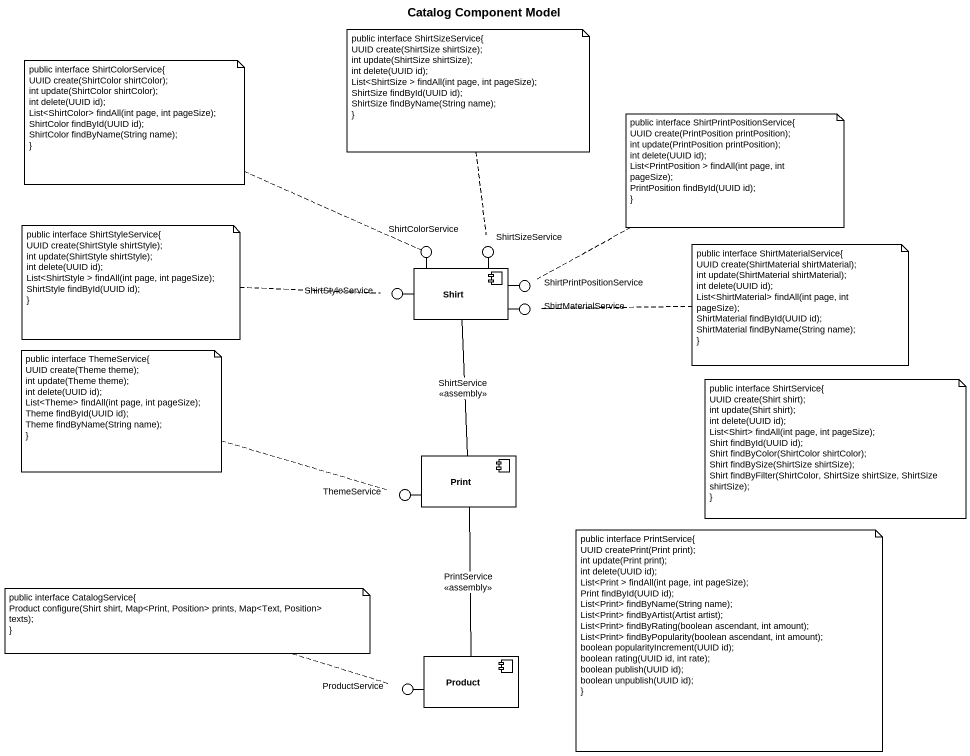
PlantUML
@startuml
title Catalog Component Model
() ShirtColorService
() ShirtSizeService
component Shirt
() ShirtPrintPositionService
() ShirtStyleService
() ShirtMaterialService
component Print
() ThemeService
component Product
() ProductService
Shirt -up- ShirtColorService
Shirt -up- ShirtSizeService
Shirt -right- ShirtPrintPositionService
Shirt -left- ShirtStyleService
Shirt -right- ShirtMaterialService
Print -left- ThemeService
Product -left- ProductService
Print -up- Shirt : ShirtService\n<<assembly>>
Print -- Product : PrintService\n<<assembly>>
note top of ShirtSizeService
  public interface ShirtSizeService{
  UUID create(ShirtSize shirtSize);
  int update(ShirtSize shirtSize);
  int delete(UUID id);
  List<ShirtSize > findAll(int page, int pageSize);
  ShirtSize findById(UUID id);
  ShirtSize findByName(String name);
  ~}
end note
note left of ShirtColorService
  public interface ShirtColorService{
  UUID create(ShirtColor shirtColor);
  int update(ShirtColor shirtColor);
  int delete(UUID id);
  List<ShirtColor> findAll(int page, int pageSize);
  ShirtColor findById(UUID id);
  ShirtColor findByName(String name);
  ~}
end note
note right of ShirtPrintPositionService
  public interface ShirtPrintPositionService{
  UUID create(PrintPosition printPosition);
  int update(PrintPosition printPosition);
  int delete(UUID id);
  List<PrintPosition > findAll(int page, int pageSize);
  PrintPosition findById(UUID id);
  ~}
end note
note left of ShirtStyleService
  public interface ShirtStyleService{
  UUID create(ShirtStyle shirtStyle);
  int update(ShirtStyle shirtStyle);
  int delete(UUID id);
  List<ShirtStyle > findAll(int page, int pageSize);
  ShirtStyle findById(UUID id);
  ~}
end note
note right of ShirtMaterialService
  public interface ShirtMaterialService{
  UUID create(ShirtMaterial shirtMaterial);
  int update(ShirtMaterial shirtMaterial);
  int delete(UUID id);
  List<ShirtMaterial> findAll(int page, int pageSize);
  ShirtMaterial findById(UUID id);
  ShirtMaterial findByName(String name);
  ~}
end note
note left of ThemeService
  public interface ThemeService{
  UUID create(Theme theme);
  int update(Theme theme);
  int delete(UUID id);
  List<Theme> findAll(int page, int pageSize);
  Theme findById(UUID id);
  Theme findByName(String name);
  ~}
end note
note as N7
  public interface ShirtService{
  UUID create(Shirt shirt);
  int update(Shirt shirt);
  int delete(UUID id);
  List<Shirt> findAll(int page, int pageSize);
  Shirt findById(UUID id);
  Shirt findByColor(ShirtColor shirtColor);
  Shirt findBySize(ShirtSize shirtSize);
  Shirt findByFilter(ShirtColor, ShirtSize shirtSize, ShirtSize shirtSize);
  ~}
end note
note as N8
  public interface PrintService{
  UUID createPrint(Print print);
  int update(Print print);
  int delete(UUID id);
  List<Print > findAll(int page, int pageSize);
  Print findById(UUID id);
  List<Print> findByName(String name);
  List<Print> findByArtist(Artist artist);
  List<Print> findByRating(boolean ascendant, int amount);
  List<Print> findByPopularity(boolean ascendant, int amount);
  boolean popularityIncrement(UUID id);
  boolean rating(UUID id, int rate);
  boolean publish(UUID id);
  boolean unpublish(UUID id);
  ~}
end note
note left of ProductService
  public interface CatalogService{
  Product configure(Shirt shirt, Map<Print, Position> prints, Map<Text, Position> texts);
  ~}
end note
@enduml
